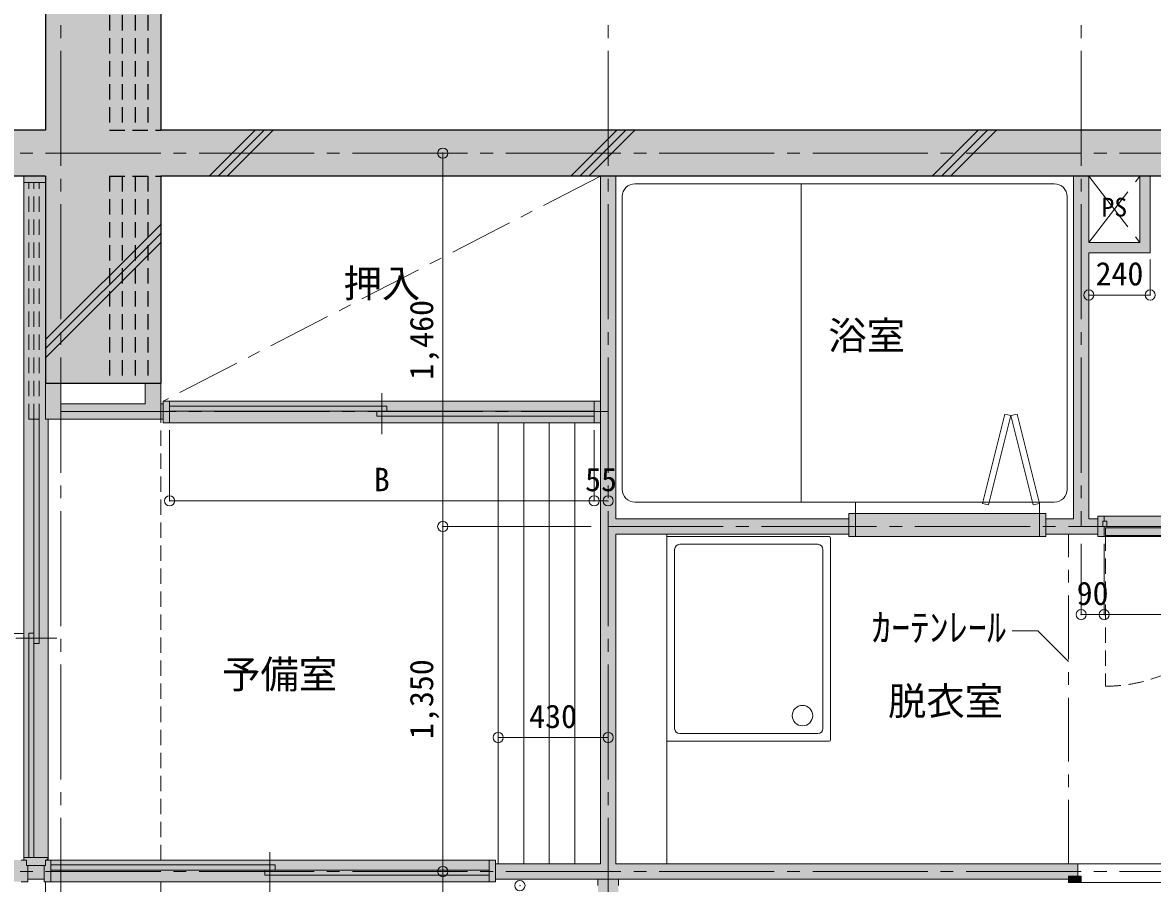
# Model space of a CAD drawing. Units: millimetres at full size, sheet at 1:50. Extents: x -9674 to 9699, y -6794 to 6791.
# Drawn here: x -3182 to 1236, y 473 to 3840 of the extents above; entities that cross this region are included whole.
import ezdxf
from ezdxf.enums import TextEntityAlignment as Align

# ---------------------------------------------------------------- set-up
doc = ezdxf.new("R2010")
doc.units = ezdxf.units.MM
doc.header["$LTSCALE"] = 50
doc.header["$PDMODE"] = 32
doc.header["$PDSIZE"] = 40
for name, pattern in [('CHAIN1', [8, 5, -1, 1, -1]), ('CHAIN2', [12, 9, -1, 1, -1]), ('DASHED1', [1.8, 1.2, -0.6])]:
    doc.linetypes.add(name, pattern=pattern)
for name, color, linetype, lineweight in [('1-0_芯', 2, 'DASHED1', 25), ('1-1_躯体', 2, 'Continuous', 25), ('1-2_間仕切', 3, 'Continuous', 18), ('1-3_建具', 3, 'Continuous', 18), ('1-4_仕上げ', 4, 'Continuous', 9), ('1-5_設備', 7, 'Continuous', 9), ('1-7_その他', 7, 'DASHED1', 9), ('1-8_ハッチ', 4, 'Continuous', 9), ('1-A_文字', 7, 'Continuous', 9), ('1-B_寸法', 7, 'Continuous', 9), ('1-C_梁', 7, 'DASHED1', 9), ('1-D_記号', 7, 'CHAIN1', 9)]:
    doc.layers.add(name, color=color, linetype=linetype, lineweight=lineweight)
doc.layers.add('4-0', color=1, linetype='Continuous')
doc.layers.add('4-2', color=4, linetype='Continuous')
doc.styles.add('ＭＳ ゴシック', font='')
doc.styles.get('ＭＳ ゴシック').set_extended_font_data('MS Gothic')

msp = doc.modelspace()

# ---------------------------------------------------------------- linework, layer by layer
at = {"layer": '1-0_芯', "color": 7, "linetype": 'CHAIN2', "lineweight": 9}
for p, q in [((-3032.5, 4329.12), (-3032.5, -3890.88)), ((-892.5, 4329.12), (-892.5, -3890.88)), ((957.5, 4329.12), (957.5, 1869.12)), ((-8492.5, 3329.12), (8517.5, 3329.12)), ((-3032.5, 2319.12), (-892.5, 2319.12)), ((-892.5, 1869.12), (2286.5, 1869.12)), ((-8492.5, 519.12), (3087.5, 519.12))]:
    msp.add_line(p, q, dxfattribs=at)
at = {"layer": '1-0_芯'}
for p, q in [((-2792.5, 4229.12), (-2792.5, 3419.12)), ((-2742.5, 4229.12), (-2742.5, 3419.12)), ((-2692.5, 4229.12), (-2692.5, 3419.12)), ((-2842.5, 3239.12), (-2842.5, 2429.12)), ((-2842.5, 3239.12), (-2642.5, 3239.12)), ((-2792.5, 3239.12), (-2792.5, 2429.12)), ((-2742.5, 3239.12), (-2742.5, 2429.12)), ((-2692.5, 3239.12), (-2692.5, 2429.12))]:
    msp.add_line(p, q, dxfattribs=at)
msp.add_lwpolyline([(-2842.5, 4229.12), (-2842.5, 3419.12), (-2642.5, 3419.12)], dxfattribs=at)
at = {"layer": '1-1_躯体'}
for p, q in [((-3092.5, 4229.12), (-3092.5, 3419.12)), ((-2642.5, 4229.12), (-2642.5, 3419.12)), ((-3092.5, 3419.12), (-6692.5, 3419.12)), ((1857.5, 3419.12), (-2642.5, 3419.12)), ((-3092.5, 3239.12), (-6692.5, 3239.12)), ((-3092.5, 3239.12), (-3092.5, 2429.12)), ((-2642.5, 3239.12), (-2642.5, 2429.12)), ((1857.5, 3239.12), (-2642.5, 3239.12)), ((-3092.5, 2429.12), (-2642.5, 2429.12))]:
    msp.add_line(p, q, dxfattribs=at)
at = {"layer": '1-2_間仕切'}
for p, q in [((-922.5, 3239.12), (-922.5, 549.12)), ((-862.5, 3239.12), (-862.5, 1899.12)), ((927.5, 3239.12), (927.5, 1899.12)), ((987.5, 3239.12), (987.5, 2979.12)), ((1187.5, 3239.12), (1187.5, 2979.12)), ((1227.5, 3239.12), (1227.5, 2939.12)), ((987.5, 2979.12), (1187.5, 2979.12)), ((987.5, 2939.12), (987.5, 1899.12)), ((987.5, 2939.12), (1227.5, 2939.12)), ((-3092.5, 2429.12), (-3092.5, 2289.12)), ((-2702.5, 2429.12), (-2702.5, 2349.12)), ((-2642.5, 2429.12), (-2642.5, 2289.12)), ((-2642.5, 2349.12), (-2632.5, 2349.12)), ((-3092.5, 2289.12), (-2642.5, 2289.12)), ((-2642.5, 2289.12), (-2632.5, 2289.12)), ((49.5, 1899.12), (-862.5, 1899.12)), ((819.5, 1899.12), (927.5, 1899.12)), ((987.5, 1899.12), (1022.5, 1899.12)), ((-862.5, 1839.12), (-862.5, 549.12)), ((49.5, 1839.12), (-862.5, 1839.12)), ((819.5, 1839.12), (1022.5, 1839.12)), ((-1332.5, 549.12), (-922.5, 549.12)), ((-862.5, 549.12), (945, 549.12)), ((945, 501.62), (945, 549.12)), ((-1332.5, 489.12), (907.5, 489.12))]:
    msp.add_line(p, q, dxfattribs=at)
at = {"layer": '1-2_間仕切', "color": 7, "lineweight": 9}
msp.add_line((1047.5, 1829.12), (1647.5, 1829.12), dxfattribs=at)
at = {"layer": '1-2_間仕切'}
msp.add_lwpolyline([(-3032.5, 2429.12), (-3032.5, 2349.12), (-2702.5, 2349.12)], dxfattribs=at)
at = {"layer": '1-3_建具'}
for p, q in [((-3092.5, 3214.12), (-3177.5, 3214.12)), ((-2632.5, 2359.12), (-2607.5, 2359.12)), ((-2632.5, 2359.12), (-2632.5, 2274.12)), ((-2607.5, 2359.12), (-2607.5, 2274.12)), ((-947.5, 2359.12), (-947.5, 2274.12)), ((-947.5, 2359.12), (-922.5, 2359.12)), ((-1757.5, 2339.95), (-2607.5, 2339.95)), ((-2607.5, 2319.95), (-1757.5, 2319.95)), ((-1797.5, 2299.95), (-1797.5, 2319.95)), ((-1797.5, 2319.95), (-947.5, 2319.95)), ((-947.5, 2299.95), (-1797.5, 2299.95)), ((-1757.5, 2319.95), (-1757.5, 2339.95)), ((-3138.33, 1411.62), (-3138.33, 2289.12)), ((-3138.33, 2289.12), (-3118.33, 2289.12)), ((-3118.33, 2289.12), (-3118.33, 1411.62)), ((-2632.5, 2274.12), (-2607.5, 2274.12)), ((-947.5, 2274.12), (-922.5, 2274.12)), ((1022.5, 1909.12), (1047.5, 1909.12)), ((1022.5, 1829.12), (1022.5, 1909.12)), ((1047.5, 1909.12), (1047.5, 1889.12)), ((1057.5, 1889.12), (1042.5, 1889.12)), ((1047.5, 1869.12), (1047.5, 1829.12)), ((1052.5, 1834.12), (1052.5, 1864.12)), ((1052.5, 1864.12), (1642.5, 1864.12)), ((1057.5, 1869.12), (1057.5, 1889.12)), ((1022.5, 1829.12), (1047.5, 1829.12)), ((1642.5, 1834.12), (1052.5, 1834.12)), ((-3138.33, 1451.62), (-3158.33, 1451.62)), ((-3158.33, 1451.62), (-3158.33, 574.12)), ((-3138.33, 574.12), (-3138.33, 1451.62)), ((-3118.33, 1411.62), (-3138.33, 1411.62)), ((-3187.5, 564.12), (-3177.5, 564.12)), ((-3177.5, 574.12), (-3082.5, 574.12)), ((-3177.5, 574.12), (-3177.5, 564.12)), ((-3167.5, 543.12), (-3092.5, 543.12)), ((-3162.5, 543.12), (-3162.5, 479.12)), ((-3097.5, 543.12), (-3097.5, 479.12)), ((-3092.5, 564.12), (-3092.5, 543.12)), ((-3092.5, 564.12), (-3082.5, 564.12)), ((-3082.5, 574.12), (-3082.5, 564.12)), ((-2195, 544.95), (-3072.5, 544.95)), ((-2195, 524.95), (-2195, 544.95)), ((-1357.5, 564.12), (-1357.5, 479.12)), ((-1357.5, 564.12), (-1332.5, 564.12)), ((-1332.5, 564.12), (-1332.5, 479.12)), ((-3162.5, 489.12), (-3097.5, 489.12)), ((-3072.5, 524.95), (-2195, 524.95)), ((-2235, 504.95), (-2235, 524.95)), ((-2235, 524.95), (-1357.5, 524.95)), ((-1357.5, 504.95), (-2235, 504.95)), ((-932.5, 464.12), (-932.5, 489.12)), ((907.5, 476.62), (907.5, 501.62)), ((907.5, 501.62), (957.5, 501.62)), ((957.5, 476.62), (957.5, 501.62)), ((-3187.5, 479.12), (-3162.5, 479.12)), ((-3097.5, 479.12), (-3072.5, 479.12)), ((-1332.5, 479.12), (-1357.5, 479.12)), ((907.5, 476.62), (957.5, 476.62))]:
    msp.add_line(p, q, dxfattribs=at)
at = {"layer": '1-3_建具', "color": 7, "lineweight": 9}
for p, q in [((-3177.5, 3214.12), (-3177.5, 574.12)), ((-1777.5, 2229.95), (-1777.5, 2389.95)), ((-2607.5, 2359.12), (-947.5, 2359.12)), ((571.37, 1959.12), (658.68, 2308.37)), ((571.37, 1959.12), (658.68, 2308.37)), ((571.37, 1959.12), (658.68, 2308.37)), ((571.37, 1959.12), (658.68, 2308.37)), ((682.93, 2302.31), (595.62, 1953.06)), ((682.93, 2302.31), (658.68, 2308.37)), ((682.93, 2302.31), (707.19, 2308.37)), ((682.93, 2302.31), (770.25, 1953.06)), ((794.5, 1959.12), (707.19, 2308.37)), ((794.5, 1959.12), (707.19, 2308.37)), ((794.5, 1959.12), (707.19, 2308.37)), ((794.5, 1959.12), (707.19, 2308.37)), ((-3082.5, 2289.12), (-3082.5, 574.12)), ((-947.5, 2274.12), (-2607.5, 2274.12)), ((595.62, 1953.06), (571.37, 1959.12)), ((770.25, 1953.06), (794.5, 1959.12)), ((49.5, 1919.12), (74.5, 1919.12)), ((49.5, 1829.12), (49.5, 1919.12)), ((74.5, 1919.12), (794.5, 1919.12)), ((74.5, 1919.12), (74.5, 1829.12)), ((794.5, 1919.12), (819.5, 1919.12)), ((794.5, 1829.12), (794.5, 1919.12)), ((819.5, 1919.12), (819.5, 1829.12)), ((1647.5, 1909.12), (1047.5, 1909.12)), ((49.5, 1829.12), (74.5, 1829.12)), ((74.5, 1829.12), (794.5, 1829.12)), ((794.5, 1829.12), (819.5, 1829.12)), ((-3048.33, 1431.62), (-3208.33, 1431.62)), ((-2215, 434.95), (-2215, 594.95)), ((-1357.5, 564.12), (-3072.5, 564.12)), ((945, 549.12), (1720, 549.12)), ((-3072.5, 479.12), (-1357.5, 479.12)), ((1707.5, 476.62), (957.5, 476.62))]:
    msp.add_line(p, q, dxfattribs=at)
at = {"layer": '1-3_建具', "linetype": 'DASHED1'}
for p, q in [((-3158.33, 2289.12), (-3158.33, 3214.12)), ((-3138.33, 2289.12), (-3138.33, 3214.12)), ((-3118.33, 2289.12), (-3118.33, 3214.12)), ((-3138.33, 2289.12), (-3158.33, 2289.12))]:
    msp.add_line(p, q, dxfattribs=at)
at = {"layer": '1-3_建具', "color": 7, "linetype": 'DASHED1', "lineweight": 9}
msp.add_line((1052.5, 1834.12), (1052.5, 1244.12), dxfattribs=at)
at = {"layer": '1-3_建具'}
for points in [[(-3092.5, 3239.12), (-3177.5, 3239.12), (-3177.5, 3214.12)], [(1042.5, 1889.12), (1042.5, 1869.12), (1057.5, 1869.12)], [(-3177.5, 564.12), (-3167.5, 564.12), (-3167.5, 543.12)], [(-3082.5, 564.12), (-3072.5, 564.12), (-3072.5, 479.12)], [(-852.5, 464.12), (-852.5, 489.12), (-932.5, 489.12)]]:
    msp.add_lwpolyline(points, dxfattribs=at)
at = {"layer": '1-3_建具', "color": 7, "linetype": 'DASHED1', "lineweight": 9}
msp.add_arc((1052.5, 1834.12), 590, 270, 0, dxfattribs=at)
at = {"layer": '1-4_仕上げ'}
for p, q in [((-1322.5, 2274.12), (-1322.5, 549.12)), ((-1222.5, 2274.12), (-1222.5, 549.12)), ((-1122.5, 2274.12), (-1122.5, 549.12)), ((-1022.5, 2274.12), (-1022.5, 549.12)), ((-6645.5, 1450.79), (-3177.5, 1450.79))]:
    msp.add_line(p, q, dxfattribs=at)
at = {"layer": '1-5_設備'}
for p, q in [((852.5, 3209.12), (-787.5, 3209.12)), ((-137.5, 3209.12), (-137.5, 1964.12)), ((-837.5, 2014.12), (-837.5, 3159.12)), ((902.5, 2014.12), (902.5, 3159.12)), ((571.37, 1959.12), (658.68, 2308.37)), ((794.5, 1959.12), (707.19, 2308.37)), ((852.5, 1964.12), (-787.5, 1964.12)), ((74.5, 1919.12), (74.5, 1964.12)), ((794.5, 1919.12), (794.5, 1964.12)), ((-662.5, 1839.12), (-662.5, 549.12)), ((-662.5, 1829.12), (-27.5, 1829.12)), ((-22.5, 1824.12), (-22.5, 1034.12)), ((-632.5, 1779.12), (-632.5, 1079.12)), ((-612.5, 1799.12), (-72.5, 1799.12)), ((-52.5, 1779.12), (-52.5, 1079.12)), ((-27.5, 1029.12), (-662.5, 1029.12)), ((-72.5, 1059.12), (-612.5, 1059.12))]:
    msp.add_line(p, q, dxfattribs=at)
msp.add_circle((-132.5, 1129.12), 40, dxfattribs=at)
for centre, radius, start, end in [((-787.5, 3159.12), 50, 90, 180), ((852.5, 3159.12), 50, 0, 90), ((-787.5, 2014.12), 50, 180, 270), ((852.5, 2014.12), 50, 270, 0), ((-27.5, 1824.12), 5, 0, 90), ((-612.5, 1779.12), 20, 90, 180), ((-72.5, 1779.12), 20, 0, 90), ((-612.5, 1079.12), 20, 180, 270), ((-72.5, 1079.12), 20, 270, 0), ((-27.5, 1034.12), 5, 270, 0)]:
    msp.add_arc(centre, radius, start, end, dxfattribs=at)
at = {"layer": '1-7_その他', "color": 4, "linetype": 'CHAIN1'}
for p, q in [((-922.5, 3239.12), (-2632.5, 2359.12)), ((987.5, 3239.12), (1187.5, 2979.12)), ((987.5, 2979.12), (1187.5, 3239.12))]:
    msp.add_line(p, q, dxfattribs=at)
at = {"layer": '1-8_ハッチ'}
for p, q in [((-2453.09, 3239.12), (-2273.09, 3419.12)), ((-2417.73, 3239.12), (-2237.73, 3419.12)), ((-2382.38, 3239.12), (-2202.38, 3419.12)), ((-1038.88, 3239.12), (-858.88, 3419.12)), ((-1003.52, 3239.12), (-823.52, 3419.12)), ((-968.16, 3239.12), (-788.16, 3419.12)), ((375.34, 3239.12), (555.34, 3419.12)), ((410.69, 3239.12), (590.69, 3419.12)), ((446.05, 3239.12), (626.05, 3419.12)), ((-3092.5, 2599.71), (-2642.5, 3049.71)), ((-3092.5, 2564.35), (-2642.5, 3014.35)), ((-3092.5, 2529), (-2642.5, 2979))]:
    msp.add_line(p, q, dxfattribs=at)
at = {"layer": '1-A_文字'}
for q in [(687.56, 1461.2), (907.5, 1341.26)]:
    msp.add_line((787.56, 1461.2), q, dxfattribs=at)
at = {"layer": '1-B_寸法'}
for p, q in [((-1539.2, 3329.12), (-1539.2, 1869.12)), ((-2607.5, 2245.97), (-2607.5, 1969.12)), ((-947.5, 2245.97), (-947.5, 1969.12)), ((-2607.5, 1969.12), (-947.5, 1969.12)), ((-947.5, 1969.12), (-892.5, 1969.12)), ((-1539.2, 1869.12), (-1539.2, 519.12)), ((-1539.2, 1869.12), (-958.25, 1869.12)), ((957.5, 1800.97), (957.5, 1524.12)), ((1047.5, 1800.97), (1047.5, 1524.12)), ((1047.5, 1524.12), (957.5, 1524.12)), ((1047.5, 1524.12), (1647.5, 1524.12)), ((-1322.5, 1043.11), (-892.5, 1043.11)), ((-1539.2, 519.12), (-1539.2, -390.88))]:
    msp.add_line(p, q, dxfattribs=at)
msp.add_lwpolyline([(1227.5, 2913.19), (1227.5, 2774.18), (987.5, 2774.18)], dxfattribs=at)
at = {"layer": '1-B_寸法', "color": 3}
for p in [(-1539.2, 3329.12), (987.5, 2774.18), (1227.5, 2774.18), (-2607.5, 1969.12), (-947.5, 1969.12), (-892.5, 1969.12), (-1539.2, 1869.12), (957.5, 1524.12), (1047.5, 1524.12), (-1322.5, 1043.11), (-892.5, 1043.11), (-1539.2, 519.12), (-1237.5, 464.12)]:
    msp.add_point(p, dxfattribs=at)
at = {"layer": '1-C_梁'}
for p, q in [((-2642.5, 564.12), (-2642.5, 2289.12)), ((-3092.5, -1990.88), (-3092.5, 479.12)), ((-2642.5, -1990.88), (-2642.5, 479.12))]:
    msp.add_line(p, q, dxfattribs=at)
at = {"layer": '1-D_記号'}
msp.add_line((907.5, 549.12), (907.5, 1839.12), dxfattribs=at)
at = {"layer": '4-0'}
for points in [[(-3092.5, 4229.12), (-2642.5, 4229.12), (-3092.5, 2429.12), (-2642.5, 2429.12)], [(-6692.5, 3419.12), (-6692.5, 3239.12), (-3092.5, 3419.12), (-3092.5, 3239.12)], [(-2642.5, 3419.12), (-2642.5, 3239.12), (1857.5, 3419.12), (1857.5, 3239.12)]]:
    msp.add_solid(points, dxfattribs=at)
at = {"layer": '4-2'}
for points in [[(-3167.5, 3229.12), (-3177.5, 574.12), (-3092.5, 3239.12)], [(-3177.5, 574.12), (-3092.5, 2289.12), (-3092.5, 3239.12)], [(-3177.5, 3229.12), (-3167.5, 3229.12), (-3177.5, 3239.12), (-3092.5, 3239.12)], [(-3167.5, 3229.12), (-3177.5, 3229.12), (-3177.5, 574.12)], [(-922.5, 549.12), (-862.5, 549.12), (-922.5, 3239.12), (-862.5, 3239.12)], [(927.5, 1899.12), (987.5, 1899.12), (927.5, 3239.12), (987.5, 3239.12)], [(1227.5, 2939.12), (1227.5, 3239.12), (1187.5, 3239.12)], [(1227.5, 2939.12), (1187.5, 3239.12), (1187.5, 2979.12)], [(1227.5, 2939.12), (1187.5, 2979.12), (987.5, 2979.12)], [(1227.5, 2939.12), (987.5, 2979.12), (987.5, 2939.12)], [(-3032.5, 2429.12), (-3092.5, 2429.12), (-3092.5, 2289.12)], [(-3092.5, 2289.12), (-3032.5, 2349.12), (-3032.5, 2429.12)], [(-2642.5, 2349.12), (-2642.5, 2429.12), (-2702.5, 2429.12)], [(-2642.5, 2349.12), (-2702.5, 2429.12), (-2702.5, 2349.12)], [(-3092.5, 2289.12), (-2632.5, 2289.12), (-2632.5, 2349.12)], [(-3092.5, 2289.12), (-2632.5, 2349.12), (-2642.5, 2349.12)], [(-3092.5, 2289.12), (-2642.5, 2349.12), (-3032.5, 2349.12)], [(-2632.5, 2274.12), (-2632.5, 2359.12), (-922.5, 2274.12), (-922.5, 2359.12)], [(-3177.5, 574.12), (-3082.5, 574.12), (-3082.5, 2289.12)], [(-3177.5, 574.12), (-3082.5, 2289.12), (-3092.5, 2289.12)], [(49.5, 1919.12), (49.5, 1829.12), (819.5, 1919.12), (819.5, 1829.12)], [(1022.5, 1909.12), (1672.5, 1909.12), (1022.5, 1829.12), (1672.5, 1829.12)], [(-862.5, 1899.12), (-862.5, 1839.12), (49.5, 1899.12), (49.5, 1839.12)], [(819.5, 1899.12), (1022.5, 1899.12), (819.5, 1839.12), (1022.5, 1839.12)], [(-3167.5, 543.12), (-3167.5, 564.12), (-4912.5, 564.12)], [(-3167.5, 543.12), (-4912.5, 564.12), (-4912.5, 479.12)], [(-3167.5, 543.12), (-4912.5, 479.12), (-3162.5, 479.12)], [(-3092.5, 564.12), (-3082.5, 574.12), (-3177.5, 574.12)], [(-3092.5, 564.12), (-3177.5, 574.12), (-3177.5, 564.12)], [(-3167.5, 543.12), (-3092.5, 543.12), (-3092.5, 564.12)], [(-3092.5, 564.12), (-3167.5, 564.12), (-3167.5, 543.12)], [(-3162.5, 479.12), (-3162.5, 543.12), (-3167.5, 543.12)], [(-3162.5, 543.12), (-3097.5, 543.12), (-3162.5, 489.12), (-3097.5, 489.12)], [(-3097.5, 543.12), (-3097.5, 479.12), (-1332.5, 479.12)], [(-1332.5, 479.12), (-3092.5, 543.12), (-3097.5, 543.12)], [(-3092.5, 564.12), (-3082.5, 564.12), (-3082.5, 574.12)], [(-1332.5, 479.12), (-1332.5, 564.12), (-3092.5, 564.12)], [(-1332.5, 479.12), (-3092.5, 564.12), (-3092.5, 543.12)], [(-1332.5, 549.12), (-1332.5, 489.12), (907.5, 489.12)], [(-1332.5, 549.12), (907.5, 489.12), (907.5, 501.62)], [(-1332.5, 549.12), (907.5, 501.62), (945, 501.62)], [(-1332.5, 549.12), (945, 501.62), (945, 549.12)], [(-932.5, -360.88), (-852.5, -360.88), (-932.5, 489.12), (-852.5, 489.12)], [(907.5, 501.62), (907.5, 476.62), (957.5, 501.62), (957.5, 476.62)]]:
    msp.add_solid(points, dxfattribs=at)

# ---------------------------------------------------------------- texts
at = {"layer": '1-A_文字', "style": 'ＭＳ ゴシック'}
for s, height, p in [('PS', 73.31, (1037.5, 3059.12)), ('押入', 110, (-1927.5, 2731.62)), ('浴室', 110, (-31.49, 2527.39)), ('ｶｰﾃﾝﾚｰﾙ', 110, (139, 1385.86)), ('予備室', 110, (-2402.36, 1202.57)), ('脱衣室', 110, (202.25, 1097.7))]:
    msp.add_text(s, height=height, dxfattribs=at).set_placement(p, align=Align.BOTTOM_LEFT)
at = {"layer": '1-B_寸法', "style": 'ＭＳ ゴシック'}
for s, p in [('240', (1013.75, 2784.18)), ('B', (-1808.75, 1979.12)), ('55', (-982.5, 1979.12)), ('90', (940, 1534.12)), ('430', (-1201.25, 1053.11))]:
    msp.add_text(s, height=91.64, dxfattribs=at).set_placement(p, align=Align.BOTTOM_LEFT)
for s, p in [('1,460', (-1549.2, 2442.87)), ('1,350', (-1549.2, 1037.87))]:
    msp.add_text(s, height=91.64, rotation=90, dxfattribs=at).set_placement(p, align=Align.BOTTOM_LEFT)

doc.saveas('drawing.dxf')
